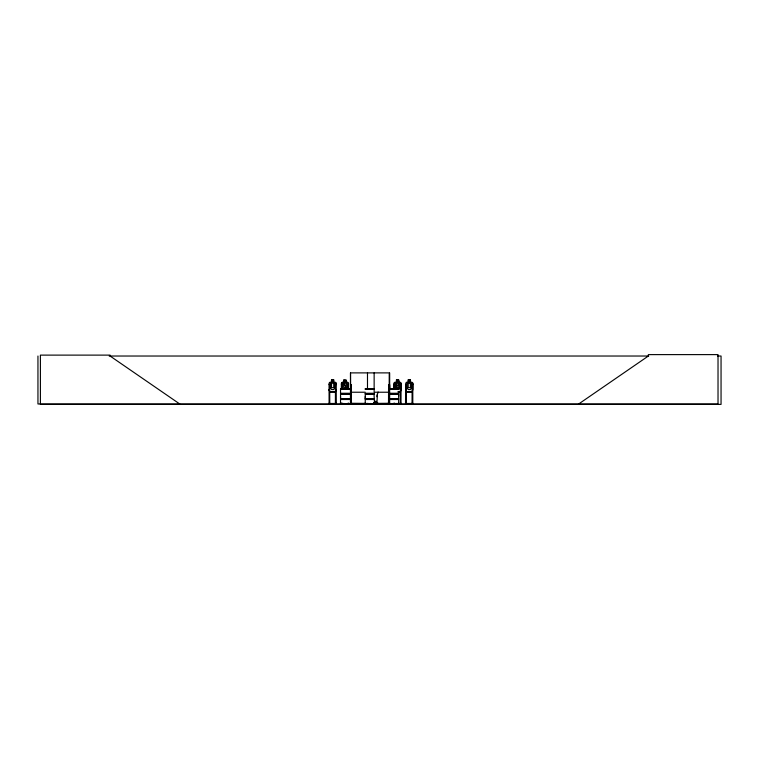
<?xml version="1.0" encoding="UTF-8"?>
<svg xmlns="http://www.w3.org/2000/svg" width="759" height="759" viewBox="0 0 759 759"><rect width="100%" height="100%" fill="white"/><g stroke="black" fill="none" stroke-linecap="round" stroke-linejoin="round"><path stroke-width="1.14" d="M340.544 398.608L340.544 396.388M374.31 398.608L365.259 398.608L365.269 396.388M398.636 396.388L398.636 394.158L389.595 394.158M340.544 399.5L340.487 403.807L354.225 403.883L342.119 403.465M398.655 403.788L386.16 403.589L400.335 403.475M375.771 401.653L375.639 401.928M336.209 389.576L335.393 391.938L329.804 391.938L329.064 389.576L329.861 391.862L335.336 391.862M350.449 403.883L350.468 372.887M393.864 403.589L393.959 403.276M396.464 387.659L396.464 383.219L398.684 383.219L398.684 387.659L396.464 387.659L399.13 382.346M398.684 389.566L399.87 387.659L399.87 383.219L398.684 382.422L398.684 380.041L396.464 380.041M394.082 383.229L394.794 382.422L400.268 382.422M366.796 403.665L367.299 403.94L366.891 403.409M367.717 403.665L367.432 403.949C369.102 403.854 366.151 404.044 367.536 403.807M369.434 403.949L369.529 403.959M370.439 403.968L370.904 403.959M373.504 403.968L373.722 403.409L389.31 403.276L389.519 403.902M374.187 403.409L373.883 402.403L373.713 403.968M374.026 403.968L374.756 403.968M374.329 403.949L374.614 403.978M373.732 403.807L374.899 403.94M365.24 403.968L376.862 403.807C374.766 403.797 377.508 404.319 376.587 403.598M376.047 403.959L377.603 403.94M376.331 403.949L377.821 403.94L377.536 402.403L377.033 403.949M578.681 403.978L648.357 356.028L648.357 354.614L718.023 354.614L718.023 403.978L37.95 403.978L37.95 356.028M367.679 403.807L367.394 403.769M369.339 403.854L369.965 403.807M374.766 403.854L373.694 403.665M405.515 403.93L405.685 384.642L406.34 384.642L406.416 403.978M365.221 403.807L365.269 399.5L374.31 399.5M109.182 356.028L648.717 356.028M717.492 356.028L721.05 356.028L721.05 404.386L40.398 404.386L40.398 355.117L110.074 355.117L110.074 356.028L179.741 403.978M331.522 380.041L333.742 380.041M408.19 380.041L410.41 380.041L410.41 382.422L411.596 383.219L411.596 387.659L410.41 389.566L408.19 389.566L406.995 387.659L406.995 383.219L408.19 382.422L408.105 379.965L410.486 379.965L410.486 382.346L412.033 382.346L412.868 383.181L412.868 389.576L412.052 391.938L406.463 391.938L405.733 389.576L405.733 383.191L406.482 382.346L408.105 382.346M331.446 382.346L329.823 382.346L329.064 383.191L329.102 403.978M333.827 382.346L335.364 382.346L336.209 383.181L336.303 403.93M346.189 382.327L347.726 382.327L348.571 383.162L348.485 389.177M396.378 382.346L394.756 382.346L394.006 383.191L394.006 388.513M329.861 382.422L335.336 382.422L336.123 383.219M342.224 382.403L347.698 382.403M406.52 382.422L411.995 382.422L412.792 383.219L412.792 403.978L412.868 403.276L412.061 403.276M329.026 384.642L329.681 384.642L329.757 403.978M336.123 384.642L335.469 384.642L335.393 403.978M341.389 384.623L342.043 384.623L342.043 389.177M348.485 384.623L347.831 384.623L347.831 389.177M350.468 384.642L351.208 384.642L351.275 403.978M389.234 384.642L388.58 384.642L388.504 403.978M389.661 384.642L389.917 389.301M401.065 384.642L400.401 384.642L400.335 403.978M412.792 384.642L412.137 384.642L412.061 403.978M346.113 387.64L343.884 387.64L343.884 383.2L346.113 383.2L346.113 387.64L343.447 382.327M340.525 388.807L349.595 388.807M365.25 388.807L374.32 388.807M389.585 388.807L398.655 388.807M349.595 388.959L340.525 388.969L340.544 393.266M365.25 388.969L374.32 388.988M389.585 388.988L398.655 388.959M340.544 389.244L349.576 389.244M365.269 389.244L374.301 389.244M389.604 389.244L398.636 389.244M398.077 391.862L400.268 391.862M411.995 391.862L406.52 391.862L405.809 389.566M398.086 391.938L400.335 391.938L401.15 389.576L401.15 383.181L400.306 382.346L398.76 382.346L398.76 379.965L396.378 379.965L396.464 382.422L395.268 383.219L395.268 387.659M350.554 392.232L365.231 392.232M389.234 392.232L374.14 392.232L374.14 372.887M340.535 393.266L349.586 393.266M365.259 393.266L374.31 393.266M389.595 393.266L398.646 393.266M340.468 393.579L349.643 393.579M365.202 393.579L374.377 393.579M389.538 393.579L398.712 393.579M340.468 393.855L349.643 393.855M365.202 393.855L374.377 393.855M389.538 393.855L398.712 393.855M349.586 394.158L340.535 394.158L340.535 398.608L349.586 398.608M374.31 394.158L365.259 394.158L365.259 398.608M389.595 398.608L398.646 398.608L398.646 394.158M340.468 398.911L349.643 398.911M365.202 398.911L374.377 398.911M389.538 398.911L398.712 398.911M340.468 399.187L349.643 399.187M365.202 399.187L374.377 399.187M389.538 399.187L398.712 399.187M340.535 399.5L349.586 399.5M389.595 399.5L398.646 399.5L398.646 403.788M329.757 403.276L328.951 403.276L328.951 403.978M335.393 403.276L336.199 403.276M350.392 403.276L365.62 403.38L365.62 403.978M366.796 403.409L370.458 403.665M400.335 403.276L401.141 403.276L401.113 403.978M405.61 403.276L406.416 403.276M329.757 403.475L335.393 403.475M374.88 403.465L375.952 403.465M406.416 403.475L412.061 403.475M340.544 403.665L354.225 403.617M365.269 403.665L377.536 403.665M386.16 403.617L398.636 403.665M377.09 403.978L376.635 403.598M367.717 403.854L367.252 403.579L367.527 403.968M389.661 403.93L389.661 372.887M374.481 403.959L374.178 403.598M373.912 403.665L374.348 403.968L366.635 403.978M370.705 403.94L369.813 403.579M348.59 403.864L348.485 403.257M373.997 393.731L374.5 403.048L376.919 403.048L377.422 393.731A2.419 2.419 0 0 0 378.124 392.014M412.213 403.276L412.213 403.978M406.264 403.276L406.264 403.978M405.761 403.276L405.761 403.978M401.065 383.219L400.989 403.978M400.486 403.276L400.486 403.978M394.689 403.475L394.689 403.978M394.614 389.187L394.614 384.642L393.959 384.642L393.959 389.187M394.614 403.276L394.538 403.978M394.035 403.276L394.035 403.978M389.917 403.276L389.908 403.978M389.149 403.978L389.234 372.887L350.554 372.887L350.63 403.978L350.724 384.642M388.655 403.276L388.655 403.978M387.792 403.38L387.792 403.978M376.274 403.409L376.274 401.293L375.164 401.293L375.164 403.409M375.259 403.38L375.259 403.978M373.893 403.38L373.77 403.978M370.42 403.409L370.401 403.978M370.107 403.579L369.652 403.579M367.489 372.887L367.489 388.817M364.254 403.38L364.254 403.978M351.853 403.38L351.853 403.978M351.123 403.276L351.132 403.978M348.409 403.257L348.409 403.968M347.907 403.257L347.831 403.968M347.755 403.465L347.755 403.968M347.299 387.64L347.299 383.2L346.113 382.403L346.189 379.946L343.808 379.946L343.808 382.327L342.186 382.327L341.427 383.181L341.389 389.177M343.884 380.022L343.884 382.403L342.698 383.2L342.698 387.64M342.043 403.257L342.119 403.968M341.967 403.257L341.967 403.968M341.512 383.21L341.512 388.494M341.465 403.257L341.465 403.968M341.313 403.257L341.284 403.968M336.047 403.276L336.047 403.978M335.544 403.276L335.544 403.978M329.605 403.276L329.605 403.978M376.891 395.088A1.613 1.613 0 0 1 376.891 396.701M334.937 387.659L333.742 389.566L331.522 389.566L330.336 387.659L330.336 383.219L331.522 382.422L331.446 379.965L333.827 379.965L333.742 382.422L334.937 383.219L334.937 387.659M333.353 380.439L331.92 380.439L331.92 381.236L333.353 381.236L333.353 380.439M345.715 380.42L344.282 380.42L344.282 381.217L345.715 381.217L345.715 380.42M398.285 380.439L396.862 380.439L396.862 381.236L398.285 381.236L398.285 380.439M410.012 380.439L408.589 380.439L408.589 381.236L410.012 381.236L410.012 380.439M333.742 383.219L331.522 383.219L331.522 387.659L333.742 387.659L333.742 383.219M410.41 383.219L408.19 383.219L408.19 387.659L410.41 387.659L410.41 383.219"/></g></svg>
